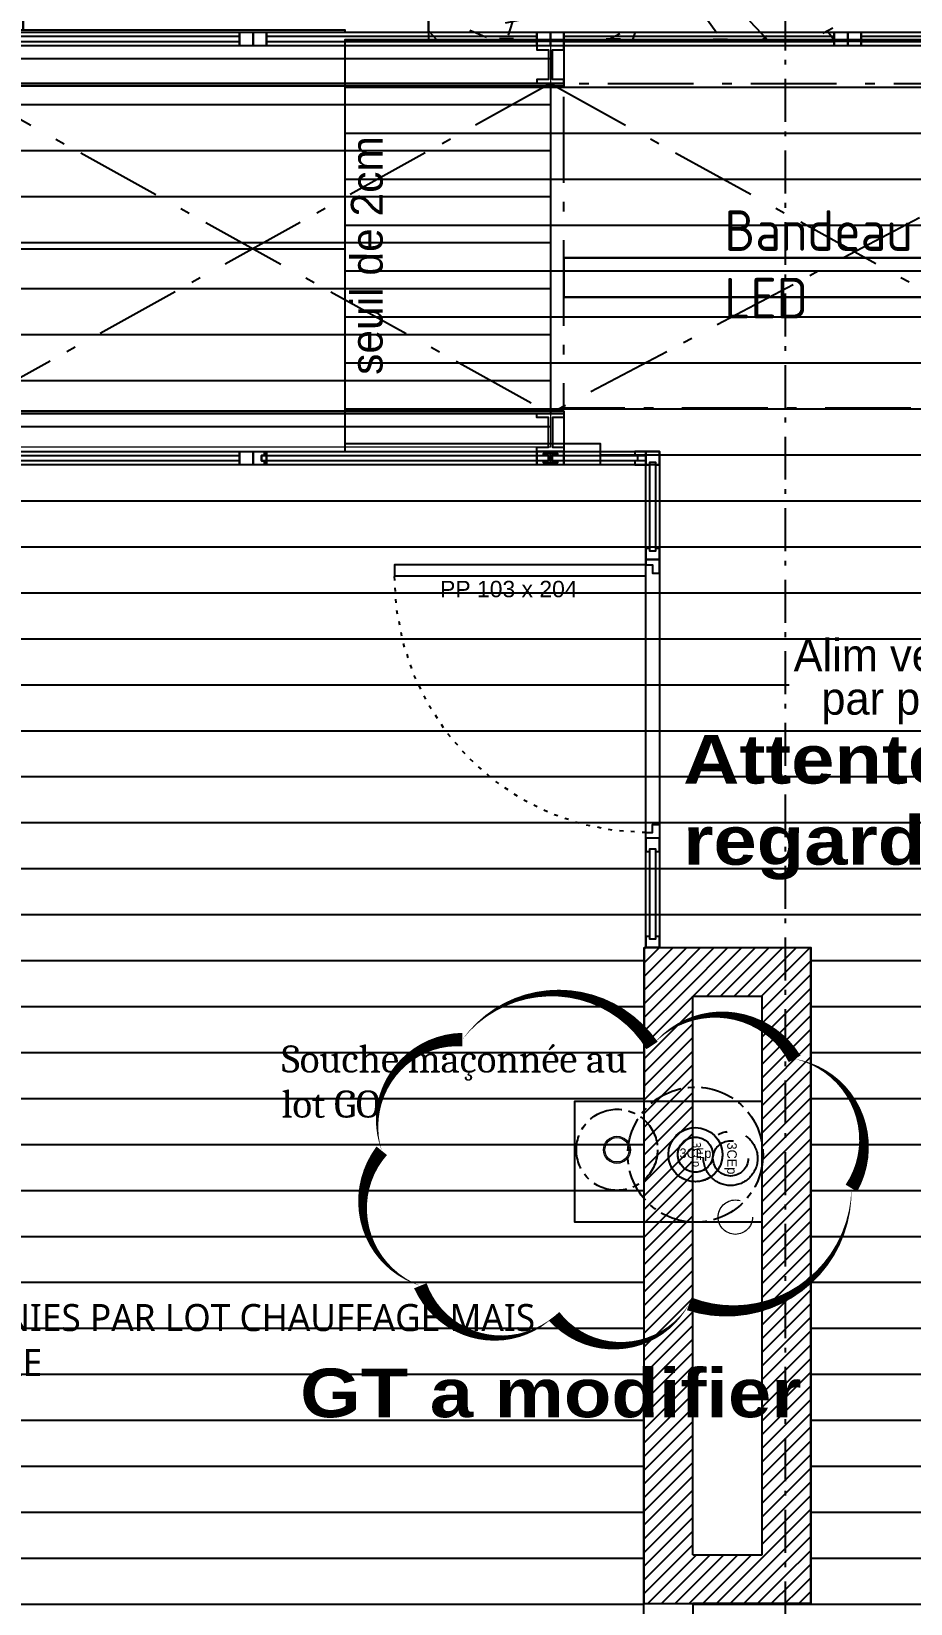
# Model space of a CAD drawing. Header units: centimetres. Extents: x 1724 to 19617, y -6503 to 8072.
# Drawn here: x 8772 to 9098, y 3716 to 4298 of the extents above; entities that cross this region are included whole.
import ezdxf

# ---------------------------------------------------------------- set-up
doc = ezdxf.new("R2010")
doc.units = ezdxf.units.CM
for name, pattern in [('prelem_euev', [2, 1.25, -0.25, 0.25, -0.25]), ('Style de ligne -15', [2.0832800000000002, 1.25, -0.41656, 0.1388600000000001, -0.2778600000000001]), ('Style de ligne -27', [0.16404198823221328, 0.05468066274407109, -0.1093613254881422]), ('Style de ligne -6', [1.0416400000000001, 0.625, -0.20828, 0.06943000000000005, -0.13893])]:
    doc.linetypes.add(name, pattern=pattern)
for name, color, linetype in [('B GÈnÈral_Hatch', 252, 'Continuous'), ('B Général', 252, 'Continuous'), ('C ANNOTATIONS-prestations', 252, 'Continuous'), ('prlm-CHAUFF', 30, 'Continuous'), ('prlm-EAU-EF', 161, 'Continuous'), ('prlm-EAU-EUEV', 25, 'Continuous'), ('prlm-ELEC-CFA', 10, 'Continuous'), ('prlm-ELEC-CFO', 1, 'Continuous'), ('prlm-MOD', 64, 'Continuous'), ('prlm-MOD-PB', 123, 'Continuous')]:
    doc.layers.add(name, color=color, linetype=linetype)
doc.layers.add('prlm-ZEROPLOT', color=254, linetype='Continuous', plot=False)
doc.layers.add('w_.prlm-EAU-CHU', color=252, linetype='Continuous', lineweight=18)
doc.layers.get('prlm-CHAUFF').off()
doc.styles.add('Arial', font='arial.ttf')
doc.styles.add('Eurostile', font='Eurosti.TTF')
doc.styles.add('Eurostile (italic)', font='Eurostib.TTF')
doc.styles.add('prlm-chauff', font='trebucbi.ttf', dxfattribs={"height": 18})
doc.styles.add('prlm-eau-ef', font='ariblk.ttf', dxfattribs={"height": 18})
doc.styles.add('prlm-elec-cfa', font='comic.ttf', dxfattribs={"height": 12})
doc.styles.add('prlm-mod', font='cambriaz.ttf', dxfattribs={"height": 18})
doc.styles.get("Standard").update_dxf_attribs({"font": 'isocp.shx', "height": 15})
pattern_1 = [(45, (0, 0), (2.425347222222122, -2.645833333333339), [])]

# ---------------------------------------------------------------- blocks, each defined once
blk = doc.blocks.new('xi.3cep130-200')
at = {"layer": 'B Général', "linetype": 'Style de ligne -15', "ltscale": 25.4}
for radius in [10, 6.5]:
    blk.add_circle((0, 0), radius, dxfattribs=at)
at = {"layer": 'B Général', "insert": (0, 0), "char_height": 3.527777777777778, "width": 16.49075757575903, "attachment_point": 5, "line_spacing_factor": 0.8945783132530122, "style": 'Eurostile'}
blk.add_mtext('3CEp', dxfattribs=at)
blk = doc.blocks.new('B n0.Groupe-1')
at = {"layer": 'w_.prlm-EAU-CHU', "linetype": 'Style de ligne -15', "ltscale": 25.4}
blk.add_circle((119341.0133028614, -122108.4251999422), 6.359999999999042, dxfattribs=at)
at = {"layer": 'B Général', "rotation": 270}
blk.add_blockref('xi.3cep130-200', (119339.2261937142, -122086.7141044684), dxfattribs=at)
blk = doc.blocks.new('B n0.Groupe-46-1')
at = {"layer": 'B GÈnÈral_Hatch', "linetype": 'Continuous'}
h = blk.add_hatch(dxfattribs=at)
h.set_pattern_fill('PLATELAGE BOIS', color=256, angle=270, style=0, pattern_type=2)
h.set_pattern_definition([(360, (119964.0793343635, -123919.8246735448), (-3.12284933782575e-15, -17), [])])
h.paths.add_polyline_path([(119613.3678399595, -121673.0540389074), (119196.5789913549, -121673.0540389074), (119196.5789913549, -121822.3243402667), (119291, -121822.3243402667), (119291, -121830.2264562042), (118750.5796406951, -121830.2264562042), (118750.5796406951, -123751.1979122234), (120102.5793343635, -123751.1979122234), (120102.5793343635, -122436.3251825437), (120102.5793337242, -122426.3241446006), (120118.5793343561, -122426.324136091), (121143.4824447509, -122426.324136091), (121143.4824447509, -121074.3262683795), (120993.4824447509, -121074.3262683794), (120993.482444751, -121074.3254228401), (118750.5796406951, -121074.3254228401), (118750.5796406951, -121669.3055092645), (119077.473370692, -121669.3055092645), (119077.473370692, -121599.3254228401), (118825.5796406951, -121599.3254228401), (118825.5796406951, -121374.3254228401), (118902.5793343635, -121374.3254228401), (118902.5793343635, -121224.3254228401), (119052.5793343635, -121224.3254228401), (119052.5793343635, -121149.3254228401), (119613.3678399595, -121149.3254228401)])
h.paths.add_polyline_path([(120718.4888354225, -121374.3254228401), (120993.4824447509, -121374.3254228402), (120993.4824447509, -122276.324136091), (120402.5793343635, -122276.324136091), (120402.5793343635, -122070.3243502338), (120702.5793343635, -122070.3243502338), (120702.5793343635, -121920.3243502338), (120402.5793343635, -121920.3243502338), (120402.5793343635, -121676.3580807417), (120568.4888354224, -121676.3580798305), (120568.4888354224, -121224.3254228401), (120718.4888354224, -121224.3254228401)])
h.paths.add_polyline_path([(119497.5789907907, -122251.325222052), (119497.5789907907, -121822.3243402667), (120205.6792222171, -121822.3243402667), (120205.6792222171, -122214.9449611771), (119743.5416976345, -122214.9449611771), (119743.5417103793, -122436.3251955298), (119348.7449191874, -122436.3252200558), (119306.9304130478, -122436.3252200558), (119307.4231268823, -122008.7141044684), (119368.8910078321, -122008.7141044684), (119368.8910078321, -122251.3252271431), (119325.2789909378, -122251.3252271431), (119325.2789909378, -122416.3252329314), (119527.5794124474, -122416.3252196622), (119527.5794070306, -122251.3252211054)])
h.paths.add_polyline_path([(119809.5038386855, -122477.501119397), (119809.5038386855, -122254.8015590834), (119952.5793343635, -122254.8015590834), (119952.5793343635, -122556.601119397), (119496.7312612419, -122556.601119397), (119496.7312612419, -122477.501119397)])
h.paths.add_polyline_path([(119952.5793343635, -122926.1558565677), (119802.5793343635, -122926.1558565677), (119802.5793343635, -122715.3251990772), (119952.5793343635, -122715.3251990772)])
h.paths.add_polyline_path([(120188.7546173356, -121662.1544209615), (119763.3727213519, -121662.1544209614), (119763.3727213519, -121224.3254228401), (120402.5793343635, -121224.3254228401), (120402.5793343635, -121583.0544209614), (120188.7546173356, -121583.0544209614)])
h.paths.add_polyline_path([(119050.6093825048, -122706.4111705793), (119050.6093824932, -122703.2251996032), (119498.6736398627, -122703.2251990996), (119498.6736398627, -122705.3251990996), (119498.7414662045, -123061.1558565677), (120027.5793343635, -123061.1558565677), (120027.5793343635, -123431.1558565677), (119802.5793343635, -123431.1558565677), (119802.5793343635, -123601.1979122234), (118900.5796406951, -123601.1979122234), (118900.5796406951, -122715.3251995808), (118825.5796406951, -122715.3251995808), (118825.5796406951, -121907.2231684569), (119051.2514622797, -121907.2231684569), (119050.628261528, -122648.5726205396), (119050.6093825048, -122648.5726205396), (119050.6093825048, -122671.0307986774), (119050.5796406951, -122706.4111705793)])
h = blk.add_hatch(dxfattribs=at)
h.set_pattern_fill('H_BETON', color=256, style=0, pattern_type=2)
h.set_pattern_definition([(-142.1250163489018, (18.5208, 3.5278), (43.71171168572323, -46.2287008422899), [20.11160596007196, -70.00223022628865]), (-46.60300827983032, (18.5208, 3.5278), (74.8985739814974, 50.10695648071632), [10.13631668410916, -53.48605768263172]), (-168.1342050875084, (25.96793694444445, -3.919325833333335), (43.22875798038149, -46.14675384937247), [23.83150511784491, -66.28233106851563]), (-44.99999999999996, (74.4868, 21.9387), (26.1472153547826, 36.69399129620785), [3.741977047638622, -41.31494104554166]), (28.9959595141184, (32.19097222222222, 40.12847222222222), (42.29578677772182, -18.1897617936268), [4.249871354641233, -37.59604588286599]), (-23.19859051364818, (33.072, 39.6875), (10.64927374284293, 43.78034760946459), [6.716634780150383, -38.34028331302989]), (-45.27306771209075, (35.90813875, 42.18858861111111), (26.32179875617857, 36.56895921809637), [6.623500961131446, -39.4177958630827]), (-170.5376777919743, (0, 0), (58.64547474517633, -170.4192541375585), [10.72895333634808, -169.498719036373]), (-107.353785737988, (-22.4896, 19.8438), (44.63721104429039, -6.135573179665927), [7.392084197287256, -37.66483389589304]), (-54.46243926183096, (-22.4896, 19.8438), (45.86112777777778, -6.173661111111109), [7.586823352564935, -37.47009474061534]), (179.8449698704561, (-18.9911, 13.6559), (41.80673011917024, -21.85840987939379), [5.262391485928505, -34.29632286954321])])
h.paths.add_polyline_path([(119227.4727213518, -121401.121460045), (119227.4727213518, -121673.0540389074), (119613.3678399595, -121673.0540389074), (119613.3678399595, -121401.121460045)])
at = {"layer": 'B Général', "linetype": 'Continuous', "flags": 128}
blk.add_lwpolyline([(120993.482444751, -121074.3254228401), (118750.5796406951, -121074.3254228401), (118750.5796406951, -121669.3055092645), (119077.473370692, -121669.3055092645), (119077.473370692, -121599.3254228401), (118825.5796406951, -121599.3254228401), (118825.5796406951, -121374.3254228401), (118902.5793343635, -121374.3254228401), (118902.5793343635, -121224.3254228401), (119052.5793343635, -121224.3254228401), (119052.5793343635, -121149.3254228401), (119613.3678399595, -121149.3254228401), (119613.3678399595, -121673.0540389074), (119196.5789913549, -121673.0540389074), (119196.5789913549, -121822.3243402667), (119291, -121822.3243402667), (119291, -121830.2264562042), (118750.5796406951, -121830.2264562042), (118750.5796406951, -123751.1979122234), (120102.5793343635, -123751.1979122234), (120102.5793343635, -122436.3251825437), (120102.5793337242, -122426.3241446006), (120118.5793343561, -122426.324136091), (121143.4824447509, -122426.324136091)], dxfattribs=at)
for points in [[(119227.4727213518, -121670.2298094614), (119227.4727213518, -121374.3254228401), (119077.473370692, -121374.3254228401), (119077.473370692, -121669.3055092645), (119196.5789913549, -121669.3055092645), (119196.5789913549, -121670.2298094614)], [(119227.4727213518, -121401.121460045), (119227.4727213518, -121673.0540389074), (119613.3678399595, -121673.0540389074), (119613.3678399595, -121401.121460045)], [(119497.5789907907, -122251.325222052), (119497.5789907907, -121822.3243402667), (120205.6792222171, -121822.3243402667), (120205.6792222171, -122214.9449611771), (119743.5416976345, -122214.9449611771), (119743.5417103793, -122436.3251955298), (119348.7449191874, -122436.3252200558), (119306.9304130478, -122436.3252200558), (119307.4231268823, -122008.7141044684), (119368.8910078321, -122008.7141044684), (119368.8910078321, -122251.3252271431), (119325.2789909378, -122251.3252271431), (119325.2789909378, -122416.3252329314), (119527.5794124474, -122416.3252196622), (119527.5794070306, -122251.3252211054)]]:
    blk.add_lwpolyline(points, close=True, dxfattribs=at)
blk = doc.blocks.new('B n0.Rectangle 220.120 PMR')
at = {"layer": 'B Général', "linetype": 'Style de ligne -15', "ltscale": 25.4, "flags": 128}
blk.add_lwpolyline([(-60, 110), (60, 110), (60, -110), (-60, -110)], close=True, dxfattribs=at)
at = {"layer": 'B Général', "insert": (-20.59342694741135, 98.11880550275473), "char_height": 7.055555555555555, "attachment_point": 5, "line_spacing_factor": 0.8945783132530122, "style": 'Eurostile (italic)'}
blk.add_mtext('220x120 PMR', dxfattribs=at)
blk = doc.blocks.new('B n0.Groupe-114-1')
at = {"layer": 'B Général', "flags": 128}
blk.add_lwpolyline([(119307.8980844826, -121867.2297705305), (119214.8980846498, -121867.2297674345), (119214.8980844826, -121871.2297674345), (119307.8980843154, -121871.2297705305)], close=True, dxfattribs=at)
at = {"layer": 'B Général', "linetype": 'Continuous', "flags": 128}
for points in [[(119307.8980845572, -121865.2297705305), (119307.8980844826, -121867.2297705305), (119310.3980844826, -121867.2297706237), (119310.3980843707, -121870.2297706237), (119312.8980843707, -121870.229770717), (119312.8980845572, -121865.229770717)], [(119307.8980807152, -121968.2297705305), (119307.8980807898, -121966.2297705305), (119310.3980807898, -121966.2297706237), (119310.3980809017, -121963.2297706237), (119312.8980809017, -121963.229770717), (119312.8980807152, -121968.229770717), (119312.8980807152, -121968.229770717), (119312.8980807152, -121968.229770717), (119308.6123664295, -121968.2297705571), (119308.6123664295, -121968.2297705571)]]:
    blk.add_lwpolyline(points, close=True, dxfattribs=at)
at = {"layer": 'B Général', "linetype": 'Style de ligne -27', "ltscale": 25.4, "flags": 128}
blk.add_lwpolyline([(119307.8980807898, -121966.2297705305), (119295.7591449609, -121965.4170319209), (119283.827909752, -121962.9927231501), (119272.3085219048, -121958.9983248298), (119261.3980813359, -121953.5021822016), (119251.2832687116, -121946.5983358291), (119242.1371512787, -121938.4049123994), (119234.1162216446, -121929.0621036901), (119227.3577201371, -121918.729767716), (119221.9772865885, -121907.5846936352), (119218.0669817139, -121895.8175767384), (119215.6937119109, -121883.6297556691), (119214.8980844826, -121871.2297674345)], dxfattribs=at)
at = {"layer": 'C ANNOTATIONS-prestations', "insert": (119231.7696317236, -121873.1183996353), "char_height": 6.063368055555555, "attachment_point": 1, "rotation": 359.99999786281813, "line_spacing_factor": 0.9589485213581601, "style": 'Arial'}
blk.add_mtext('PP 103 x 204\\P', dxfattribs=at)
blk = doc.blocks.new('B n0.Groupe-116-1')
at = {"layer": 'B GÈnÈral_Hatch', "linetype": 'Continuous'}
h = blk.add_hatch(dxfattribs=at)
h.set_pattern_fill('PLATELAGE BOIS', color=256, angle=90, style=0, pattern_type=2)
h.set_pattern_definition([(180, (118571.5789913549, -121750.3055092645), (1.04094977927525e-15, 17), [])])
h.paths.add_polyline_path([(117946.5789913549, -121675.2349520055), (119272.5814525982, -121675.2349520055), (119272.5814525982, -121823.7322849576), (117946.5789913549, -121823.7322849576)])
at = {"layer": 'B Général', "linetype": 'Continuous'}
for p, q in [((119196.5789913549, -121675.2323807334), (119196.5789913549, -121825.2297136855)), ((119272.5788377105, -121689.2291611381), (119272.5834957066, -121811.2239228181))]:
    blk.add_line(p, q, dxfattribs=at)
at = {"layer": 'B Général', "linetype": 'Style de ligne -15', "ltscale": 25.4}
for p, q in [((119052.575743581, -121689.2291232522), (119272.5789895856, -121811.2264562042)), ((119272.5788377105, -121689.2291611381), (119052.575743581, -121811.2213136601)), ((119272.5757432603, -121689.2207232268), (119502.5789892531, -121816.3243502338)), ((119502.5789892531, -121689.223980708), (119272.5757432603, -121811.2129136347))]:
    blk.add_line(p, q, dxfattribs=at)
at = {"layer": 'B Général', "linetype": 'Continuous', "lineweight": 18, "flags": 128}
blk.add_lwpolyline([(117946.5789913549, -121675.2349520055), (119272.5814525982, -121675.2349520055), (119272.5814525982, -121823.7322849576), (117946.5789913549, -121823.7322849576)], close=True, dxfattribs=at)
at = {"layer": 'B Général', "linetype": 'Continuous', "flags": 128}
for points in [[(119277.5947770004, -121675.2323807334), (119267.5947770004, -121675.2323807334), (119267.5947770004, -121676.7323807334), (119271.8447770004, -121676.7323807334), (119271.8447770004, -121687.7323807334), (119267.5947770004, -121687.7323807334), (119267.5947770004, -121689.2323807334), (119277.5947770004, -121689.2323807334), (119277.5947770004, -121687.7323807334), (119273.3447770004, -121687.7323807334), (119273.3447770004, -121676.7323807334), (119277.5947770004, -121676.7323807334)], [(117946.5789899063, -121690.2349520055), (117946.5789899063, -121689.2349520055), (119277.5947770004, -121689.2349520055), (119277.5947770004, -121690.2349520055)], [(119277.5947770004, -121810.2271424134), (119277.5947770004, -121811.2271424134), (117946.5789899063, -121811.2271424134), (117946.5789899063, -121810.2271424134)], [(119277.5947770004, -121825.2297136855), (119267.5947770004, -121825.2297136855), (119267.5947770004, -121823.7297136855), (119271.8447770004, -121823.7297136855), (119271.8447770004, -121812.7297136855), (119267.5947770004, -121812.7297136855), (119267.5947770004, -121811.2297136855), (119277.5947770004, -121811.2297136855), (119277.5947770004, -121812.7297136855), (119273.3447770004, -121812.7297136855), (119273.3447770004, -121823.7297136855), (119277.5947770004, -121823.7297136855)]]:
    blk.add_lwpolyline(points, close=True, dxfattribs=at)
blk = doc.blocks.new('B n0.Groupe-117-1')
at = {"layer": 'B Général', "linetype": 'Continuous', "flags": 128}
for points in [[(-50, 2.5), (-50, -2.5), (-55, -2.5), (-55, 2.5)], [(-50, 2.5), (50, 2.5), (50, -2.5), (-50, -2.5)], [(50, 1), (50, -1), (-50, -1), (-50, 1)], [(55, 2.5), (55, -2.5), (50, -2.5), (50, 2.5)]]:
    blk.add_lwpolyline(points, close=True, dxfattribs=at)
blk = doc.blocks.new('B n0.chassis fixe passerelle')
at = {"layer": 'B Général'}
blk.add_blockref('B n0.Groupe-117-1', (0, 0), dxfattribs=at)
blk = doc.blocks.new('B n0.Groupe-118-1')
at = {"layer": 'B Général', "linetype": 'Continuous', "flags": 128}
for points in [[(119387.5789899063, -121670.2323807334), (119387.5789899063, -121675.2323807334), (119382.5789899063, -121675.2323807334), (119382.5789899063, -121670.2323807334)], [(119387.5789899063, -121670.2323807334), (119497.5789892531, -121670.2323807334), (119497.5789892531, -121675.2323807334), (119387.5789899063, -121675.2323807334)], [(119507.5789892531, -121670.223980708), (119507.5789892531, -121675.223980708), (119497.5789892531, -121675.223980708), (119497.5789892531, -121670.223980708)], [(119497.5789892531, -121671.7323807334), (119497.5789892531, -121673.7323807334), (119387.5789899063, -121673.7323807334), (119387.5789899063, -121671.7323807334)]]:
    blk.add_lwpolyline(points, close=True, dxfattribs=at)
blk = doc.blocks.new('B n0.Groupe-119-1')
at = {"layer": 'B Général', "linetype": 'Continuous', "flags": 128}
for points in [[(119277.5789899063, -121825.2297136855), (119277.5789899063, -121830.2297136855), (119272.5789899063, -121830.2297136855), (119272.5789899063, -121825.2297136855)], [(119277.5789899063, -121825.2297136855), (119307.8980982499, -121825.2297136855), (119307.8980982499, -121830.2297136855), (119277.5789899063, -121830.2297136855)], [(119307.8980982499, -121826.7297136855), (119307.8980982499, -121828.7297136855), (119277.5789899063, -121828.7297136855), (119277.5789899063, -121826.7297136855)], [(119312.8981052917, -121825.2297707019), (119312.8981052917, -121830.2297707019), (119307.8981052917, -121830.2297707019), (119307.8981052917, -121825.2297707019)]]:
    blk.add_lwpolyline(points, close=True, dxfattribs=at)
blk = doc.blocks.new('B n0.Groupe-120-1')
at = {"layer": 'B Général'}
for name, p in [('B n0.chassis fixe passerelle', (119107.5789899063, -121672.7323807334)), ('B n0.chassis fixe passerelle', (119217.5789899063, -121672.7323807334)), ('B n0.chassis fixe passerelle', (119327.5789899063, -121672.7323807334)), ('B n0.Groupe-118-1', (0, 0)), ('B n0.chassis fixe passerelle', (119107.5789899063, -121827.7297136855)), ('B n0.chassis fixe passerelle', (119217.5789899063, -121827.7297136855)), ('B n0.Groupe-119-1', (0, 0))]:
    blk.add_blockref(name, p, dxfattribs=at)
blk = doc.blocks.new('B n0.Groupe-121-1')
at = {"layer": 'B GÈnÈral_Hatch', "linetype": 'Continuous'}
h = blk.add_hatch(dxfattribs=at)
h.set_pattern_fill('50_BETON', color=256, style=0, pattern_type=2)
h.set_pattern_definition(pattern_1)
h.paths.add_polyline_path([(119307.2789895673, -122008.7140945013), (119307.2789895673, -122251.325217176), (119325.2789895673, -122233.325217176), (119325.2789895673, -122026.7140945013)])
h = blk.add_hatch(dxfattribs=at)
h.set_pattern_fill('50_BETON', color=256, style=0, pattern_type=2)
h.set_pattern_definition(pattern_1)
h.paths.add_polyline_path([(119307.2789895673, -122008.7140945013), (119325.2789895673, -122026.7140945013), (119350.8910064617, -122026.7140945013), (119368.8910064617, -122008.7140945013)])
h = blk.add_hatch(dxfattribs=at)
h.set_pattern_fill('50_BETON', color=256, style=0, pattern_type=2)
h.set_pattern_definition(pattern_1)
h.paths.add_polyline_path([(119350.8910064617, -122233.325217176), (119368.8910064617, -122251.325217176), (119368.8910064617, -122008.7140945013), (119350.8910064617, -122026.7140945013)])
h = blk.add_hatch(dxfattribs=at)
h.set_pattern_fill('50_BETON', color=256, style=0, pattern_type=2)
h.set_pattern_definition(pattern_1)
h.paths.add_polyline_path([(119350.8910064617, -122233.325217176), (119325.2789895673, -122233.325217176), (119307.2789895673, -122251.325217176), (119368.8910064617, -122251.325217176)])
at = {"layer": 'B Général', "linetype": 'Continuous'}
for p, q in [((117946.5789899845, -121750.3054992974), (119196.5789899845, -121750.3054992974)), ((119307.2789895673, -122251.325217176), (119307.2789895673, -122008.7140945013)), ((119307.2789895673, -122008.7140945013), (119368.8910064617, -122008.7140945013)), ((119368.8910064617, -122251.325217176), (119368.8910064617, -122008.7140945013)), ((119325.2789895673, -122233.325217176), (119325.2789895673, -122026.7140945013)), ((119325.2789895673, -122026.7140945013), (119350.8910064617, -122026.7140945013)), ((119350.8910064617, -122233.325217176), (119350.8910064617, -122026.7140945013)), ((119325.2789895673, -122233.325217176), (119350.8910064617, -122233.325217176)), ((119307.2789895673, -122251.325217176), (119368.8910064617, -122251.325217176))]:
    blk.add_line(p, q, dxfattribs=at)
at = {"layer": 'B Général', "linetype": 'Continuous', "lineweight": 18}
for p, q in [((119307.2789895673, -122251.325217176), (119307.2789895673, -122008.7140945013)), ((119307.2789895673, -122008.7140945013), (119368.8910064617, -122008.7140945013)), ((119368.8910064617, -122251.325217176), (119368.8910064617, -122008.7140945013)), ((119325.2789895673, -122233.325217176), (119325.2789895673, -122026.7140945013)), ((119325.2789895673, -122026.7140945013), (119350.8910064617, -122026.7140945013)), ((119350.8910064617, -122233.325217176), (119350.8910064617, -122026.7140945013)), ((119325.2789895673, -122233.325217176), (119350.8910064617, -122233.325217176)), ((119307.2789895673, -122251.325217176), (119368.8910064617, -122251.325217176))]:
    blk.add_line(p, q, dxfattribs=at)
at = {"layer": 'B Général', "linetype": 'Continuous', "flags": 128}
for points in [[(117946.5789899063, -121670.2298094614), (119277.5947770004, -121670.2298094614), (119277.5947770004, -121689.223980708), (117946.5789899063, -121689.223980708)], [(117946.5789899063, -121811.2322849575), (119277.5789899063, -121811.2322849575), (119277.5789899063, -121830.2264562042), (117946.5789899063, -121830.2264562042)], [(119162.5789899063, -121825.2297136855), (119307.8980991738, -121825.2297136855), (119307.8980991738, -121830.2297136855), (119162.5789899063, -121830.2297136855)], [(119165.7025193485, -121826.7297136855), (119271.7889899063, -121826.7297136855), (119271.7889899063, -121828.7297101204), (119165.7025193485, -121828.7297101204)], [(119273.3689899063, -121826.7297136855), (119304.7745737246, -121826.7297136855), (119304.7745737246, -121828.7297101204), (119273.3689899063, -121828.7297101204)], [(119307.8980844305, -121825.2297707019), (119312.8981052917, -121825.2297707019), (119312.8981052917, -122008.7140945013), (119307.8980844305, -122008.7140945013)], [(119309.3980879957, -121862.1062412597), (119309.3980879957, -121829.2682322404), (119311.3980844305, -121829.2682322404), (119311.3980844305, -121862.1062412597)], [(119309.3980879957, -122005.5905650591), (119309.3980879957, -121972.2682322254), (119311.3980844305, -121972.2682322254), (119311.3980844305, -122005.5905650591)]]:
    blk.add_lwpolyline(points, close=True, dxfattribs=at)
at = {"layer": 'C ANNOTATIONS-prestations', "flags": 128}
for points in [[(119166.6640578101, -121825.2297136855), (119166.6640578101, -121826.7297136855), (119165.7025193485, -121826.7297136855), (119165.7025193485, -121828.7297101204), (119166.6640578101, -121828.7297101204), (119166.6640578101, -121830.2297136855), (119162.5789899063, -121830.2297136855), (119162.5789899063, -121825.2297136855)], [(119269.8659129832, -121828.7297101204), (119269.8659129832, -121829.3552214475), (119275.2920668294, -121829.3552214475), (119275.2920668294, -121828.7297101204), (119273.3689899063, -121828.7297101204), (119273.3689899063, -121826.7297136855), (119275.2920668294, -121826.7297136855), (119275.2920668294, -121826.1091240841), (119269.8659129832, -121826.1091240841), (119269.8659129832, -121826.7297136855), (119271.7889899063, -121826.7297136855), (119271.7889899063, -121828.7297101204)], [(119303.813035263, -121825.2297707019), (119303.813035263, -121826.7297707019), (119304.7745737246, -121826.7297707019), (119304.7745737246, -121828.7297671368), (119303.813035263, -121828.7297671368), (119303.813035263, -121830.2297707019), (119307.8981031668, -121830.2297707019), (119307.8981031668, -121825.2297707019)], [(119307.8981052917, -121830.2297707019), (119309.3981052917, -121830.2297707019), (119309.3981052917, -121829.2682322404), (119311.3981017266, -121829.2682322403), (119311.3981017266, -121830.2297707019), (119312.8981052917, -121830.2297707019), (119312.8981052917, -121825.2297707019), (119307.8981052917, -121825.2297707019)], [(119312.8980844305, -121861.1447027981), (119311.3980844305, -121861.1447027982), (119311.3980844305, -121862.1062412597), (119309.3980879956, -121862.1062412598), (119309.3980879956, -121861.1447027982), (119307.8980844305, -121861.1447027981), (119307.8980844305, -121865.2297707019), (119312.8980844305, -121865.2297707019)], [(119307.8980879956, -121973.229770687), (119309.3980879956, -121973.229770687), (119309.3980879956, -121972.2682322255), (119311.3980844305, -121972.2682322254), (119311.3980844305, -121973.229770687), (119312.8980879956, -121973.229770687), (119312.8980879957, -121968.229770687), (119307.8980879957, -121968.229770687)], [(119312.8980844305, -122004.6290265975), (119311.3980844305, -122004.6290265976), (119311.3980844305, -122005.5905650591), (119309.3980879956, -122005.5905650591), (119309.3980879956, -122004.6290265976), (119307.8980844305, -122004.6290265975), (119307.8980844305, -122008.7140945013), (119312.8980844305, -122008.7140945013)]]:
    blk.add_lwpolyline(points, close=True, dxfattribs=at)
at = {"layer": 'B Général'}
for name in ['B n0.Groupe-120-1', 'B n0.Groupe-116-1', 'B n0.Groupe-114-1']:
    blk.add_blockref(name, (0, 0), dxfattribs=at)
at = {"layer": 'B Général', "rotation": 270}
blk.add_blockref('B n0.Rectangle 220.120 PMR', (119387.5789328899, -121749.2323807334), dxfattribs=at)
at = {"layer": 'B Général', "insert": (119198.7074866196, -121796.9443993781), "char_height": 11.75925925925926, "attachment_point": 1, "rotation": 89.94239092557471, "line_spacing_factor": 0.8945783132530121, "style": 'Eurostile'}
blk.add_mtext('seuil de 2cm', dxfattribs=at)
blk = doc.blocks.new('xi.vp')
at = {"layer": 'prlm-EAU-EUEV', "lineweight": 5}
h = blk.add_hatch(color=0, dxfattribs=at)
h.paths.add_polyline_path([(-5, 0, 1), (5, 0, 1)])
h.paths.add_polyline_path([(4.5, 0, -1), (-4.5, 0, -1)], flags=16)
at = {"layer": 'prlm-EAU-EUEV', "color": 0, "lineweight": 5}
for radius in [5, 4.5]:
    blk.add_circle((0, 0), radius, dxfattribs=at)
at = {"layer": 'prlm-ZEROPLOT', "linetype": 'prelem_euev', "ltscale": 10}
blk.add_circle((0, 0), 15, dxfattribs=at)
blk = doc.blocks.new('xi.3cep130-200mod')
at = {"layer": 'prlm-MOD-PB', "color": 0}
for radius in [10, 6.5]:
    blk.add_circle((0, 0), radius, dxfattribs=at)
at = {"layer": 'prlm-ZEROPLOT', "linetype": 'prelem_euev', "ltscale": 10}
blk.add_circle((0, 0), 25, dxfattribs=at)
at = {"layer": 'prlm-MOD-PB', "color": 0, "insert": (-1.454836251468805e-12, 1.454836251468805e-12), "char_height": 3, "width": 9.781515151515151, "attachment_point": 5, "style": 'prlm-chauff'}
blk.add_mtext('\\pxqc;3CEp', dxfattribs=at)
blk = doc.blocks.new('xi.txt-3ceptuile')
at = {"layer": 'prlm-MOD-PB', "insert": (-2.980232238769531e-07, -2.384185791015625e-07), "char_height": 9.999999999999998, "width": 351.360332642112, "attachment_point": 1, "rotation": 359.99999905635434, "style": 'prlm-chauff'}
blk.add_mtext('\\A1;\\pxql;CHEMINEES 3CEP FOURNIES PAR LOT CHAUFFAGE MAIS POSEES PAR LOT TOITURE', dxfattribs=at)

msp = doc.modelspace()

# ---------------------------------------------------------------- linework, layer by layer
at = {"layer": 'B Général', "linetype": 'Style de ligne -6', "ltscale": 25.4}
msp.add_line((9051.484212579608, 3285.388905040331), (9051.484212579608, 5820.388904937106), dxfattribs=at)
at = {"layer": 'prlm-ELEC-CFO', "lineweight": 30}
msp.add_lwpolyline([(8969.484155967672, 4214.033043586915), (9195.481560768367, 4214.041672605299), (9195.482115760267, 4199.506215174786), (8969.484154519072, 4199.506215174786), (8969.484155967672, 4214.033043586915)], dxfattribs=at)
at = {"layer": 'prlm-MOD'}
msp.add_lwpolyline([(9002.095477181476, 3922.764772549814, 0, 5, -0.52056705), (9054.859863002786, 3917.817277324422, 0, 5, -0.52056705), (9054.859863002788, 3917.817277324422, 0, 5, -0.52056705), (9075.845379955384, 3869.992530365991, 0, 5, -0.52056705), (9075.845379955384, 3869.992530365991, 0, 5, -0.52056705), (9015.826753819883, 3827.201991941533, 0, 5, -0.52056705), (9015.826753819883, 3827.201991941534, 0, 5, -0.52056705), (8965.881239356357, 3822.587316393008, 0, 5, -0.52056705), (8965.881239356357, 3822.587316393008, 0, 5, -0.52056705), (8916.355371697166, 3833.914191948716, 0, 5, -0.52056705), (8916.355371697166, 3833.914191948716, 0, 5, -0.52056705), (8902.08523605307, 3883.836557011557, 0, 5, -0.52056705), (8902.08523605307, 3883.836557011557, 0, 5, -0.52056705), (8931.884686009449, 3924.949057139937, 0, 5, -0.52056705), (8931.884686009449, 3924.949057139937, 0, 5, -0.52056705)], format="xyseb", close=True, dxfattribs=at)
msp.add_lwpolyline([(9042.796228090883, 3902.086850576387), (8973.37015584168, 3902.086850576387), (8973.37015584168, 3857.5283739304), (9042.796228090883, 3857.5283739304)], close=True, dxfattribs=at)

# ---------------------------------------------------------------- block references
at = {"layer": 'B Général'}
for name in ['B n0.Groupe-46-1', 'B n0.Groupe-1', 'B n0.Groupe-121-1']:
    msp.add_blockref(name, (-110308.0947783708, 125967.7141044684), dxfattribs=at)
at = {"layer": 'prlm-CHAUFF', "ltscale": 50}
msp.add_blockref('xi.3cep130-200', (9018.136702390715, 3882.399257642287), dxfattribs=at)
at = {"layer": 'prlm-EAU-EUEV'}
msp.add_blockref('xi.vp', (8989.101969008996, 3884.186366789535), dxfattribs=at)
at = {"layer": 'prlm-MOD-PB', "rotation": 270}
msp.add_blockref('xi.3cep130-200mod', (9018.136702390715, 3882.399257642287), dxfattribs=at)
at = {"layer": 'prlm-MOD-PB'}
msp.add_blockref('xi.txt-3ceptuile', (8617.011173087598, 3827.156081149566), dxfattribs=at)

# ---------------------------------------------------------------- texts
at = {"layer": 'prlm-EAU-EF', "color": 3, "insert": (9013.605524451195, 4037.614142359933), "char_height": 17.99999999999999, "width": 334.2953903406187, "attachment_point": 1, "style": 'prlm-eau-ef'}
msp.add_mtext('Attente arrosage DN32\\Pregard au lot VRD', dxfattribs=at)
at = {"layer": 'prlm-ELEC-CFO', "lineweight": 30, "insert": (9028.820412632484, 4231.625430733564), "char_height": 15, "width": 0.5721325908889412, "attachment_point": 1}
msp.add_mtext('{Bandeau LED}', dxfattribs=at)
at = {"layer": 'prlm-MOD', "insert": (8871.89877550367, 3803.28226088603), "char_height": 17.99999999999999, "width": 334.2953903406187, "attachment_point": 1, "style": 'prlm-eau-ef'}
msp.add_mtext('GT a modifier', dxfattribs=at)
at = {"layer": 'prlm-MOD-PB', "insert": (8865.014857015138, 3922.764772549814), "char_height": 9.999999999999998, "width": 137.0806201663385, "attachment_point": 1, "style": 'prlm-mod'}
msp.add_mtext('Souche maçonnée au lot GO', dxfattribs=at)

# ---------------------------------------------------------------- next in the draw order: texts
at = {"layer": 'prlm-ELEC-CFA', "lineweight": 20, "insert": (9104.85874187061, 4073.119411997714), "char_height": 12, "attachment_point": 2, "line_spacing_factor": 0.8, "style": 'prlm-elec-cfa', "bg_fill": 3, "box_fill_scale": 0.95, "bg_fill_color": 256, "bg_fill_transparency": 0}
msp.add_mtext('{\\pxqc;Alim ventouse \\Ppar plafond}', dxfattribs=at)

doc.saveas('drawing.dxf')
